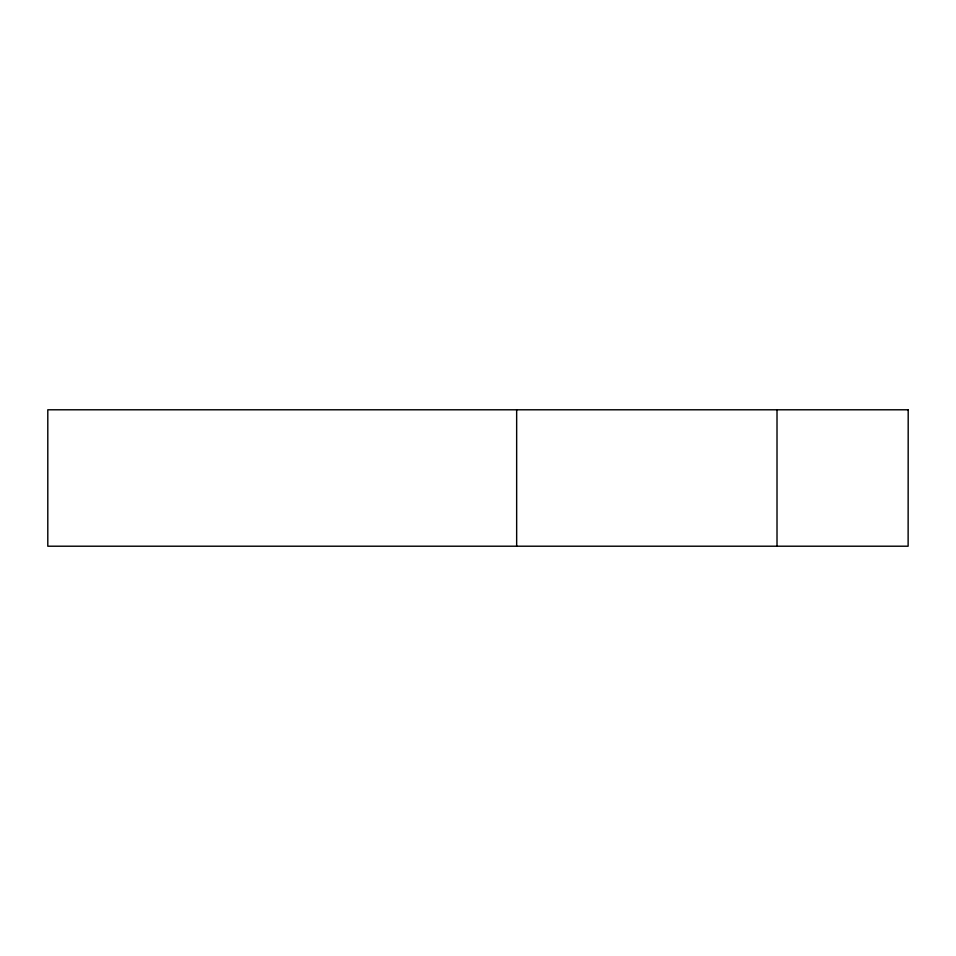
<?xml version="1.0" encoding="UTF-8"?>
<svg xmlns="http://www.w3.org/2000/svg" width="956" height="956" viewBox="0 0 956 956"><rect width="100%" height="100%" fill="white"/><g stroke="black" fill="none" stroke-linecap="round" stroke-linejoin="round"><path stroke-width="1.43" d="M777.013 409.789L777.013 546.211M516.658 409.789L516.658 546.211M908.128 409.789L47.8 409.789L47.8 546.211L908.128 546.211L908.2 409.789"/></g></svg>
